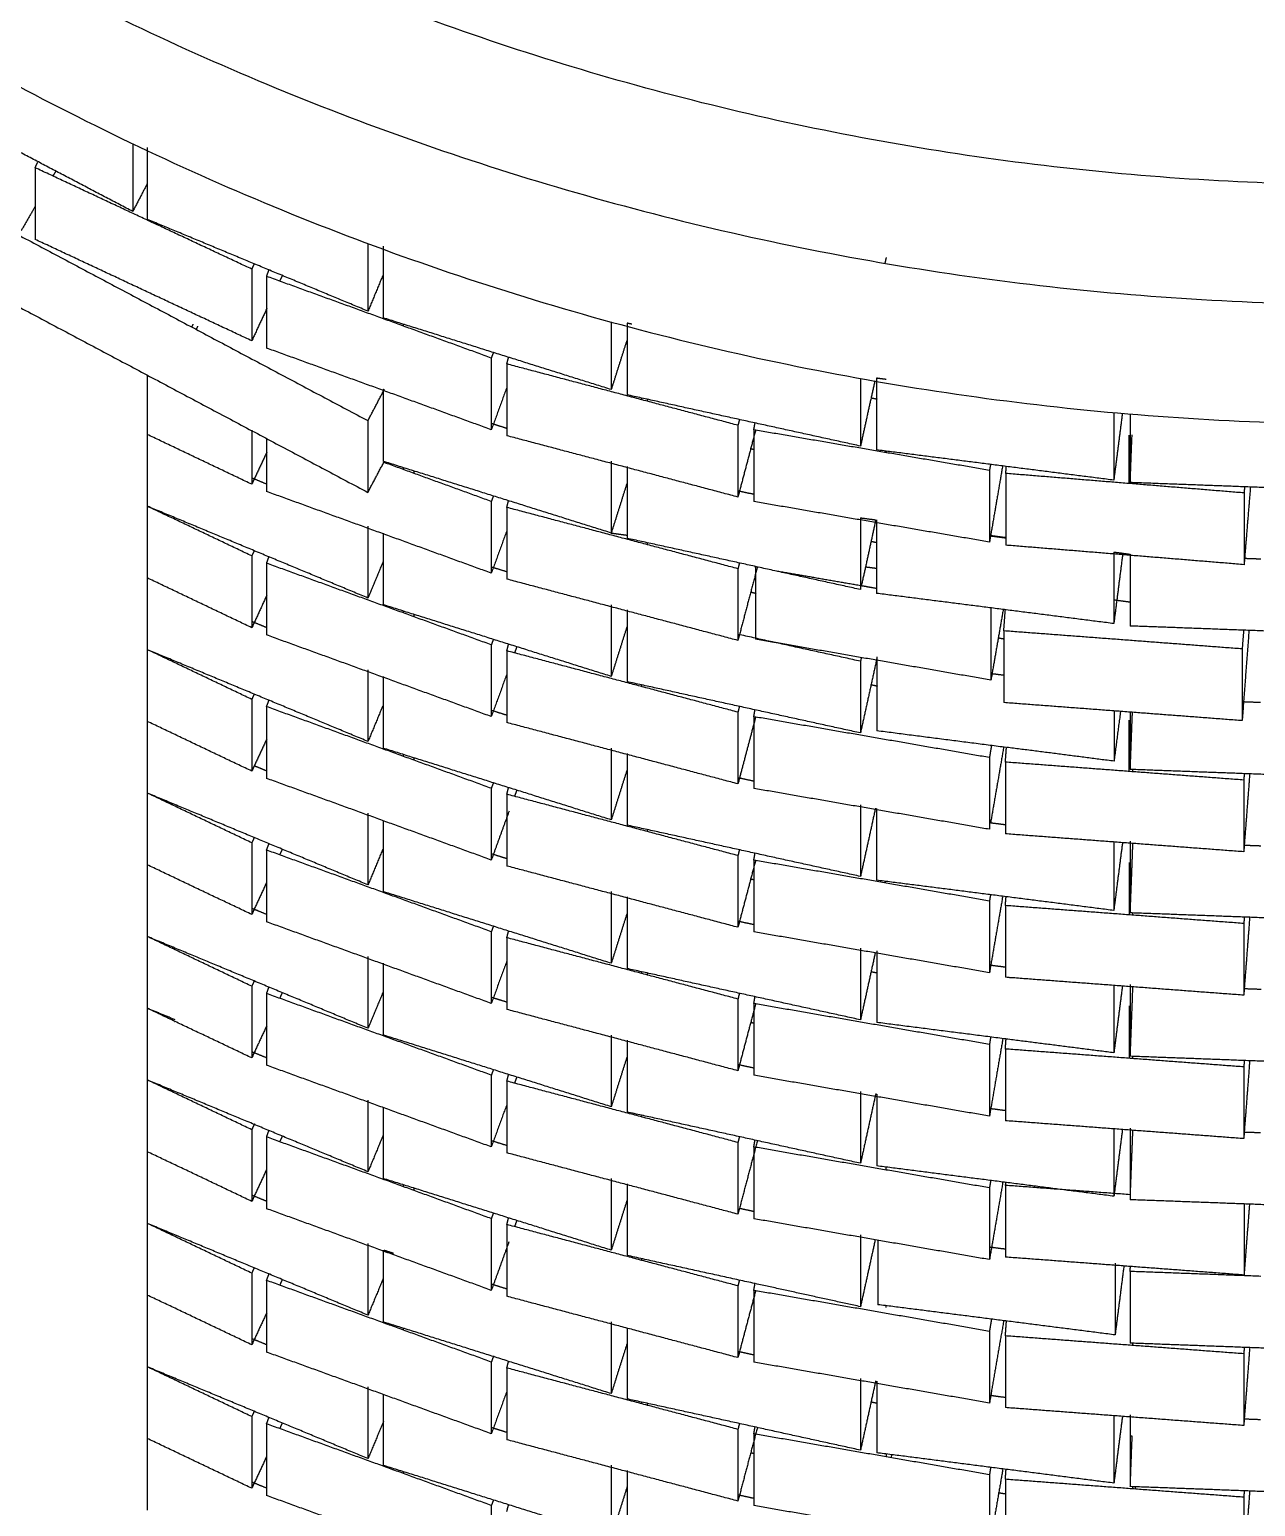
# Model space of a CAD drawing. Header units: centimetres. Extents: x 0 to 19.8, y 0 to 41.5.
# Drawn here: x 13.723 to 14.748, y 12.229 to 13.465 of the extents above; entities that cross this region are included whole.
import ezdxf

# ---------------------------------------------------------------- set-up
doc = ezdxf.new("R2010")
doc.units = ezdxf.units.CM
doc.layers.add('Make2D$Visible$Curves', color=7, linetype='Continuous', true_color=0x000000)

msp = doc.modelspace()

# ---------------------------------------------------------------- linework, layer by layer
at = {"layer": 'Make2D$Visible$Curves', "color": 18, "lineweight": -3, "true_color": 0x000000}
for points, weights, knots in [([(12.4439, 15.6341), (12.4439, 14.6937), (13.0828, 14.0037), (14.7132, 12.2431), (16.4739, 13.8735), (17.243, 14.5858), (17.243, 15.6341)], [0.853867800566, 0.860338983745, 1, 0.707106781187, 1, 0.846767797442, 0.853867800566], [5.741243, 5.741243, 5.741243, 7.538558, 7.538558, 11.307837, 11.307837, 13.279801, 13.279801, 13.279801]), ([(17.143, 15.6341), (17.143, 14.6295), (16.4059, 13.9469), (14.7187, 12.3844), (13.1562, 14.0716), (12.5439, 14.7329), (12.5439, 15.6341)], [0.853867800566, 0.846767797442, 1, 0.707106781187, 1, 0.860338983745, 0.853867800566], [-13.279801, -13.279801, -13.279801, -11.307837, -11.307837, -7.538558, -7.538558, -5.741243, -5.741243, -5.741243]), ([(12.473, 15.1611), (12.5866, 14.4396), (13.0828, 13.9037), (14.7132, 12.1431), (16.4739, 13.7735), (17.243, 14.4858), (17.243, 15.5341)], [0.861673993534, 0.888038673933, 1, 0.707106781187, 1, 0.846767797442, 0.853867800566], [6.097714, 6.097714, 6.097714, 7.538558, 7.538558, 11.307837, 11.307837, 13.279801, 13.279801, 13.279801])]:
    msp.add_rational_spline(points, weights, degree=2, knots=knots, dxfattribs=at)
for points in [[(13.4287, 13.444), (13.7173, 13.2907), (14.0058, 13.1373)], [(13.8091, 13.3123), (13.7205, 13.3588), (13.632, 13.4053)], [(13.4287, 13.384), (13.7173, 13.2307), (14.0058, 13.0773)], [(13.8091, 13.369), (13.8091, 13.3407), (13.8091, 13.3123)], [(13.8213, 13.3657), (13.8213, 13.3357), (13.8213, 13.3057)], [(13.7275, 13.3489), (13.7286, 13.3512), (13.7296, 13.3534)], [(13.9087, 13.2641), (13.8181, 13.3065), (13.7275, 13.3489)], [(13.7275, 13.3489), (13.7275, 13.3189), (13.7275, 13.2889)], [(13.745, 13.3465), (13.7438, 13.3444), (13.7426, 13.3424)], [(13.8213, 13.3356), (13.8152, 13.324), (13.8091, 13.3123)], [(13.7277, 13.3168), (13.7217, 13.3064), (13.7157, 13.2961)], [(14.0059, 13.2289), (13.9136, 13.2673), (13.8213, 13.3057)], [(13.9087, 13.2041), (13.8181, 13.2465), (13.7275, 13.2889)], [(14.0059, 13.2854), (14.0059, 13.2572), (14.0059, 13.2289)], [(14.0186, 13.2833), (14.0186, 13.2533), (14.0186, 13.2233)], [(14.4394, 13.2737), (14.4388, 13.2713), (14.4383, 13.269)], [(13.9107, 13.2685), (13.9097, 13.2663), (13.9087, 13.2641)], [(13.9087, 13.2641), (13.9087, 13.2341), (13.9087, 13.2041)], [(13.9211, 13.258), (13.9222, 13.2608), (13.9232, 13.2636)], [(13.9343, 13.2589), (13.9333, 13.2567), (13.9322, 13.2544)], [(14.0186, 13.2595), (14.0123, 13.2442), (14.0059, 13.2289)], [(14.1091, 13.1897), (14.0151, 13.2239), (13.9211, 13.258)], [(13.9211, 13.258), (13.9211, 13.228), (13.9211, 13.198)], [(13.9214, 13.2313), (13.915, 13.2177), (13.9087, 13.2041)], [(14.2094, 13.1633), (14.114, 13.1933), (14.0186, 13.2233)], [(13.8587, 13.2157), (13.8592, 13.2169), (13.8597, 13.218)], [(13.8624, 13.2136), (13.863, 13.2149), (13.8637, 13.2163)], [(14.0354, 13.2165), (14.0356, 13.2172), (14.0358, 13.2179)], [(14.2094, 13.2199), (14.2094, 13.1916), (14.2094, 13.1633)], [(14.2266, 13.218), (14.2246, 13.2184), (14.2226, 13.2189)], [(14.2226, 13.2189), (14.2226, 13.1889), (14.2226, 13.1589)], [(14.1091, 13.1297), (14.0151, 13.1639), (13.9211, 13.198)], [(14.2223, 13.204), (14.2158, 13.1836), (14.2094, 13.1633)], [(14.1108, 13.1943), (14.1099, 13.192), (14.1091, 13.1897)], [(14.1091, 13.1897), (14.1091, 13.1597), (14.1091, 13.1297)], [(14.1221, 13.1847), (14.1228, 13.1875), (14.1235, 13.1903)], [(14.3154, 13.1334), (14.2187, 13.1591), (14.1221, 13.1847)], [(14.1221, 13.1847), (14.1221, 13.1547), (14.1221, 13.1247)], [(13.8213, 13.1755), (13.8213, 13.1506), (13.8213, 13.1257)], [(14.4179, 13.1726), (14.4179, 13.1443), (14.4179, 13.116)], [(14.4393, 13.1718), (14.4354, 13.1723), (14.4314, 13.1728)], [(14.4314, 13.1728), (14.4314, 13.1428), (14.4314, 13.1128)], [(14.0058, 13.1373), (14.0125, 13.1499), (14.0191, 13.1624)], [(14.0197, 13.163), (14.0192, 13.1632), (14.0186, 13.1633)], [(14.0186, 13.1633), (14.0186, 13.1625), (14.0186, 13.1617)], [(14.0186, 13.1615), (14.0186, 13.1324), (14.0186, 13.1033)], [(14.1221, 13.1653), (14.1156, 13.1475), (14.1091, 13.1297)], [(14.4299, 13.1705), (14.4239, 13.1432), (14.4179, 13.116)], [(14.4179, 13.116), (14.3202, 13.1374), (14.2226, 13.1589)], [(14.2348, 13.1548), (14.235, 13.1555), (14.2351, 13.1562)], [(14.2394, 13.1552), (14.2394, 13.1544), (14.2394, 13.1535)], [(14.4269, 13.1564), (14.4293, 13.1559), (14.4317, 13.1554)], [(14.0058, 13.1373), (14.0058, 13.1073), (14.0058, 13.0773)], [(14.1223, 13.1307), (14.1157, 13.1328), (14.1091, 13.1349)], [(14.3167, 13.1386), (14.3161, 13.136), (14.3154, 13.1334)], [(14.3287, 13.1296), (14.3292, 13.1325), (14.3297, 13.1354)], [(14.6298, 13.144), (14.6298, 13.1158), (14.6298, 13.0875)], [(14.637, 13.1434), (14.6334, 13.1155), (14.6298, 13.0875)], [(14.6436, 13.1429), (14.6436, 13.1142), (14.6436, 13.0855)], [(13.8213, 13.1257), (13.8213, 13.0957), (13.8213, 13.0657)], [(13.9087, 13.0841), (13.865, 13.1049), (13.8213, 13.1257)], [(13.9087, 13.1293), (13.9087, 13.1067), (13.9087, 13.0841)], [(13.9211, 13.1225), (13.9211, 13.1003), (13.9211, 13.078)], [(14.3154, 13.0734), (14.2187, 13.0991), (14.1221, 13.1247)], [(14.3154, 13.1334), (14.3154, 13.1034), (14.3154, 13.0734)], [(14.3302, 13.1294), (14.3228, 13.1014), (14.3154, 13.0734)], [(14.5258, 13.0957), (14.4273, 13.1126), (14.3287, 13.1296)], [(14.3287, 13.1296), (14.3287, 13.0996), (14.3287, 13.0696)], [(14.6425, 13.1252), (14.6425, 13.105), (14.6425, 13.0847)], [(14.6436, 13.0855), (14.6443, 13.1054), (14.6451, 13.1253)], [(13.9213, 13.111), (13.915, 13.0976), (13.9087, 13.0841)], [(14.3265, 13.1139), (14.3276, 13.1136), (14.3287, 13.1133)], [(14.6298, 13.0875), (14.5306, 13.1002), (14.4314, 13.1128)], [(14.4388, 13.1108), (14.4389, 13.1116), (14.439, 13.1123)], [(14.4394, 13.1118), (14.4394, 13.1112), (14.4394, 13.1106)], [(14.0058, 13.0773), (14.0127, 13.0902), (14.0195, 13.1031)], [(14.2094, 13.0433), (14.114, 13.0733), (14.0186, 13.1033)], [(14.1091, 13.0697), (14.0642, 13.086), (14.0193, 13.1023)], [(14.0354, 13.0966), (14.0356, 13.0973), (14.0358, 13.098)], [(14.2094, 13.1033), (14.2094, 13.0733), (14.2094, 13.0433)], [(14.2226, 13.0989), (14.2226, 13.0689), (14.2226, 13.0389)], [(14.5267, 13.1007), (14.5262, 13.0982), (14.5258, 13.0957)], [(14.5368, 13.0994), (14.5313, 13.0675), (14.5258, 13.0357)], [(14.5394, 13.0931), (14.5397, 13.096), (14.5399, 13.099)], [(13.9211, 13.0842), (13.915, 13.0867), (13.9088, 13.0893)], [(14.0443, 13.0949), (14.0443, 13.094), (14.0443, 13.0932)], [(14.5258, 13.0957), (14.5258, 13.0657), (14.5258, 13.0357)], [(14.7388, 13.0768), (14.6391, 13.085), (14.5394, 13.0931)], [(14.5394, 13.0931), (14.5394, 13.0631), (14.5394, 13.0331)], [(14.8434, 13.078), (14.7435, 13.0818), (14.6436, 13.0855)], [(14.6458, 13.0844), (14.6458, 13.0849), (14.6458, 13.0855)], [(14.1091, 13.0097), (14.0151, 13.0439), (13.9211, 13.078)], [(14.1108, 13.0743), (14.1099, 13.072), (14.1091, 13.0697)], [(14.2226, 13.0851), (14.216, 13.0642), (14.2094, 13.0433)], [(14.2224, 13.084), (14.2226, 13.0839), (14.2228, 13.0839)], [(14.3289, 13.0756), (14.3221, 13.077), (14.3154, 13.0785)], [(14.7392, 13.0819), (14.739, 13.0794), (14.7388, 13.0768)], [(14.7441, 13.0817), (14.7414, 13.0493), (14.7388, 13.0168)], [(14.7388, 13.0768), (14.7388, 13.0468), (14.7388, 13.0168)], [(13.8213, 13.0657), (13.8213, 13.0357), (13.8213, 13.0057)], [(13.9087, 13.0241), (13.865, 13.0449), (13.8213, 13.0657)], [(14.0059, 12.9889), (13.9136, 13.0273), (13.8213, 13.0657)], [(14.1091, 13.0697), (14.1091, 13.0397), (14.1091, 13.0097)], [(14.1221, 13.0647), (14.1228, 13.0677), (14.1236, 13.0706)], [(14.3154, 13.0134), (14.2187, 13.0391), (14.1221, 13.0647)], [(14.1221, 13.0647), (14.1221, 13.0347), (14.1221, 13.0047)], [(14.5258, 13.0357), (14.4273, 13.0526), (14.3287, 13.0696)], [(14.0059, 13.0489), (14.0059, 13.0189), (14.0059, 12.9889)], [(14.4179, 13.056), (14.4242, 13.0552), (14.4304, 13.0543)], [(14.4179, 13.056), (14.4179, 13.026), (14.4179, 12.996)], [(14.4307, 13.0543), (14.4247, 13.0268), (14.4187, 12.9994)], [(14.4314, 13.0528), (14.4315, 13.0536), (14.4316, 13.0544)], [(14.4314, 13.0528), (14.4314, 13.0228), (14.4314, 12.9928)], [(14.0186, 13.0433), (14.0186, 13.0133), (14.0186, 12.9833)], [(14.1221, 13.0453), (14.1156, 13.0275), (14.1091, 13.0097)], [(14.2094, 13.0433), (14.216, 13.0424), (14.2226, 13.0415)], [(14.4179, 12.996), (14.3202, 13.0174), (14.2226, 13.0389)], [(14.4268, 13.0364), (14.4291, 13.0359), (14.4314, 13.0354)], [(14.5259, 13.0414), (14.5327, 13.0405), (14.5394, 13.0396)], [(14.5395, 13.039), (14.5328, 13.0399), (14.5261, 13.0407)], [(13.9107, 13.0285), (13.9097, 13.0263), (13.9087, 13.0241)], [(13.9087, 13.0241), (13.9087, 12.9941), (13.9087, 12.9641)], [(13.9211, 13.018), (13.9221, 13.0208), (13.9232, 13.0236)], [(14.2394, 13.0352), (14.2394, 13.0344), (14.2394, 13.0335)], [(14.7388, 13.0168), (14.6391, 13.025), (14.5394, 13.0331)], [(14.6298, 13.0274), (14.6298, 12.9974), (14.6298, 12.9675)], [(14.6373, 13.0264), (14.6336, 12.9969), (14.6298, 12.9675)], [(14.6299, 13.0274), (14.6368, 13.0265), (14.6436, 13.0255)], [(14.6436, 13.0255), (14.6436, 12.9955), (14.6436, 12.9655)], [(14.1091, 12.9497), (14.0151, 12.9839), (13.9211, 13.018)], [(13.9211, 13.018), (13.9211, 12.988), (13.9211, 12.958)], [(14.0186, 13.0195), (14.0123, 13.0042), (14.0059, 12.9889)], [(14.1226, 13.0106), (14.116, 13.0127), (14.1094, 13.0147)], [(14.3166, 13.0183), (14.316, 13.0158), (14.3154, 13.0134)], [(14.3317, 13.015), (14.3235, 12.9842), (14.3154, 12.9534)], [(14.3154, 13.0134), (14.3154, 12.9834), (14.3154, 12.9534)], [(14.33, 13.0145), (14.3301, 13.0149), (14.3301, 13.0153)], [(14.33, 13.0145), (14.33, 12.9845), (14.33, 12.9545)], [(14.4179, 12.9992), (14.3833, 13.0052), (14.3486, 13.0112)], [(14.4222, 13.015), (14.4268, 13.0144), (14.4314, 13.0138)], [(14.7527, 13.0214), (14.7458, 13.0217), (14.7389, 13.0219)], [(13.8213, 13.0057), (13.8213, 12.9757), (13.8213, 12.9457)], [(13.9087, 12.9641), (13.865, 12.9849), (13.8213, 13.0057)], [(14.3154, 12.9534), (14.2187, 12.9791), (14.1221, 13.0047)], [(14.4315, 12.9968), (14.425, 12.998), (14.4186, 12.9991)], [(13.9212, 12.9909), (13.9149, 12.9775), (13.9087, 12.9641)], [(14.3261, 12.994), (14.3284, 12.9934), (14.3306, 12.9928)], [(14.6298, 12.9675), (14.5306, 12.9802), (14.4314, 12.9928)], [(14.6301, 12.9874), (14.6369, 12.9865), (14.6436, 12.9856)], [(14.2094, 12.9233), (14.114, 12.9533), (14.0186, 12.9833)], [(14.0354, 12.9765), (14.0356, 12.9772), (14.0358, 12.9779)], [(14.0443, 12.9753), (14.0443, 12.9743), (14.0443, 12.9734)], [(14.2094, 12.9833), (14.2094, 12.9533), (14.2094, 12.9233)], [(14.2226, 12.9789), (14.2226, 12.9489), (14.2226, 12.9189)], [(14.527, 12.9802), (14.527, 12.9502), (14.527, 12.9202)], [(14.5373, 12.9793), (14.5322, 12.9498), (14.527, 12.9202)], [(14.5378, 12.9614), (14.5384, 12.9702), (14.5391, 12.9791)], [(13.9212, 12.9641), (13.9149, 12.9667), (13.9087, 12.9693)], [(14.2226, 12.9651), (14.216, 12.9442), (14.2094, 12.9233)], [(14.8434, 12.958), (14.7435, 12.9618), (14.6436, 12.9655)], [(14.7384, 12.962), (14.7378, 12.9541), (14.7372, 12.9463)], [(14.7429, 12.9618), (14.74, 12.9241), (14.7372, 12.8863)], [(14.1091, 12.8897), (14.0151, 12.9239), (13.9211, 12.958)], [(14.1108, 12.9543), (14.1099, 12.952), (14.1091, 12.9497)], [(14.1091, 12.9497), (14.1091, 12.9197), (14.1091, 12.8897)], [(14.1221, 12.9447), (14.1228, 12.9477), (14.1236, 12.9506)], [(14.4179, 12.936), (14.3667, 12.9472), (14.3155, 12.9585)], [(14.527, 12.9202), (14.4285, 12.9374), (14.33, 12.9545)], [(14.5332, 12.9556), (14.5355, 12.9552), (14.5378, 12.9548)], [(14.7372, 12.9463), (14.6375, 12.9539), (14.5378, 12.9614)], [(14.5378, 12.9614), (14.5378, 12.9314), (14.5378, 12.9014)], [(13.8213, 12.9457), (13.8213, 12.9157), (13.8213, 12.8857)], [(13.9087, 12.9041), (13.865, 12.9249), (13.8213, 12.9457)], [(14.0059, 12.8689), (13.9136, 12.9073), (13.8213, 12.9457)], [(14.3154, 12.8934), (14.2187, 12.9191), (14.1221, 12.9447)], [(14.1221, 12.9447), (14.1221, 12.9147), (14.1221, 12.8847)], [(14.1304, 12.9482), (14.1295, 12.9457), (14.1286, 12.9433)], [(14.4186, 12.9392), (14.4183, 12.9376), (14.4179, 12.936)], [(14.4317, 12.9378), (14.4318, 12.9387), (14.4319, 12.9397)], [(14.4317, 12.9378), (14.4317, 12.9078), (14.4317, 12.8778)], [(14.7372, 12.9463), (14.7372, 12.9163), (14.7372, 12.8863)], [(14.0059, 12.9289), (14.0059, 12.8989), (14.0059, 12.8689)], [(14.1221, 12.9254), (14.1156, 12.9075), (14.1091, 12.8897)], [(14.4313, 12.9369), (14.4246, 12.9064), (14.4179, 12.876)], [(14.4179, 12.936), (14.4179, 12.906), (14.4179, 12.876)], [(14.5378, 12.9242), (14.5324, 12.9249), (14.527, 12.9256)], [(14.0186, 12.9233), (14.0186, 12.8933), (14.0186, 12.8633)], [(14.4179, 12.876), (14.3202, 12.8974), (14.2226, 12.9189)], [(14.2348, 12.9148), (14.235, 12.9155), (14.2351, 12.9161)], [(14.4269, 12.9164), (14.4294, 12.9159), (14.432, 12.9153)], [(13.9107, 12.9085), (13.9097, 12.9063), (13.9087, 12.9041)], [(13.9087, 12.9041), (13.9087, 12.8741), (13.9087, 12.8441)], [(13.9211, 12.898), (13.9221, 12.9007), (13.9231, 12.9033)], [(14.7372, 12.8863), (14.6375, 12.8939), (14.5378, 12.9014)], [(14.7526, 12.9014), (14.7449, 12.9017), (14.7372, 12.902)], [(14.1091, 12.8297), (14.0151, 12.8639), (13.9211, 12.898)], [(13.9211, 12.898), (13.9211, 12.868), (13.9211, 12.838)], [(14.0186, 12.8995), (14.0123, 12.8842), (14.0059, 12.8689)], [(14.1221, 12.8908), (14.1156, 12.8928), (14.1091, 12.8949)], [(14.3167, 12.8986), (14.316, 12.896), (14.3154, 12.8934)], [(14.3154, 12.8934), (14.3154, 12.8634), (14.3154, 12.8334)], [(14.3287, 12.8896), (14.3292, 12.8925), (14.3297, 12.8954)], [(14.5258, 12.8554), (14.4272, 12.8725), (14.3287, 12.8896)], [(14.3287, 12.8896), (14.3287, 12.8596), (14.3287, 12.8296)], [(14.3302, 12.8894), (14.3295, 12.8868), (14.3289, 12.8842)], [(14.63, 12.8944), (14.63, 12.8734), (14.63, 12.8524)], [(14.6354, 12.894), (14.6327, 12.8732), (14.63, 12.8524)], [(14.6436, 12.8934), (14.6436, 12.8695), (14.6436, 12.8455)], [(14.6436, 12.8455), (14.6445, 12.8694), (14.6454, 12.8933)], [(13.8213, 12.8857), (13.8213, 12.8557), (13.8213, 12.8257)], [(13.9087, 12.8441), (13.865, 12.8649), (13.8213, 12.8857)], [(14.3154, 12.8334), (14.2187, 12.8591), (14.1221, 12.8847)], [(14.3286, 12.8833), (14.322, 12.8583), (14.3154, 12.8334)], [(14.5399, 12.8639), (14.4858, 12.8708), (14.4317, 12.8778)], [(14.6425, 12.8867), (14.6425, 12.8653), (14.6425, 12.8438)], [(13.9212, 12.8708), (13.9149, 12.8575), (13.9087, 12.8441)], [(14.2094, 12.8033), (14.114, 12.8333), (14.0186, 12.8633)], [(14.2094, 12.8633), (14.2094, 12.8333), (14.2094, 12.8033)], [(14.5275, 12.8655), (14.5266, 12.8605), (14.5258, 12.8554)], [(14.5377, 12.8642), (14.5322, 12.8324), (14.5267, 12.8007)], [(14.5391, 12.8516), (14.5396, 12.8578), (14.54, 12.8639)], [(14.63, 12.8524), (14.5852, 12.8582), (14.5404, 12.8639)], [(14.0354, 12.8565), (14.0356, 12.8572), (14.0358, 12.8579)], [(14.0443, 12.8553), (14.0443, 12.8544), (14.0443, 12.8536)], [(14.2226, 12.8589), (14.2226, 12.8289), (14.2226, 12.7989)], [(14.5258, 12.8554), (14.5258, 12.8254), (14.5258, 12.7954)], [(14.7385, 12.8366), (14.6388, 12.8441), (14.5391, 12.8516)], [(14.5391, 12.8516), (14.5391, 12.8216), (14.5391, 12.7916)], [(13.9213, 12.8441), (13.916, 12.8463), (13.9107, 12.8485)], [(14.2226, 12.8451), (14.216, 12.8242), (14.2094, 12.8033)], [(14.2224, 12.844), (14.2225, 12.844), (14.2226, 12.8439)], [(14.3287, 12.8356), (14.3223, 12.837), (14.3158, 12.8384)], [(14.8434, 12.838), (14.7435, 12.8418), (14.6436, 12.8455)], [(14.6458, 12.8437), (14.6458, 12.8444), (14.6458, 12.8452)], [(14.739, 12.8419), (14.7387, 12.8392), (14.7385, 12.8366)], [(14.7435, 12.8418), (14.741, 12.8092), (14.7385, 12.7766)], [(14.1091, 12.7697), (14.0151, 12.8039), (13.9211, 12.838)], [(14.1108, 12.8343), (14.1099, 12.832), (14.1091, 12.8297)], [(14.1091, 12.8297), (14.1091, 12.7997), (14.1091, 12.7697)], [(14.1221, 12.8247), (14.1228, 12.8277), (14.1236, 12.8306)], [(14.1304, 12.8284), (14.1295, 12.8257), (14.1285, 12.823)], [(14.5258, 12.7954), (14.4272, 12.8125), (14.3287, 12.8296)], [(14.7385, 12.8366), (14.7385, 12.8066), (14.7385, 12.7766)], [(13.8213, 12.8257), (13.8213, 12.7957), (13.8213, 12.7657)], [(14.0059, 12.7489), (13.9136, 12.7873), (13.8213, 12.8257)], [(13.9087, 12.7841), (13.865, 12.8049), (13.8213, 12.8257)], [(13.8422, 12.8161), (13.8424, 12.8165), (13.8425, 12.8169)], [(14.3154, 12.7734), (14.2187, 12.7991), (14.1221, 12.8247)], [(14.1221, 12.8247), (14.1221, 12.7947), (14.1221, 12.7647)], [(14.4179, 12.816), (14.4179, 12.786), (14.4179, 12.756)], [(14.0059, 12.8089), (14.0059, 12.7789), (14.0059, 12.7489)], [(14.0186, 12.8026), (14.0186, 12.773), (14.0186, 12.7433)], [(14.124, 12.8107), (14.1165, 12.7902), (14.1091, 12.7697)], [(14.4304, 12.813), (14.4242, 12.7845), (14.4179, 12.756)], [(14.4314, 12.8128), (14.4314, 12.7828), (14.4314, 12.7528)], [(14.4179, 12.756), (14.3202, 12.7774), (14.2226, 12.7989)], [(14.2394, 12.7953), (14.2394, 12.7944), (14.2394, 12.7935)], [(14.5391, 12.7991), (14.5329, 12.7999), (14.5267, 12.8007)], [(14.7385, 12.7766), (14.6388, 12.7841), (14.5391, 12.7916)], [(13.9107, 12.7885), (13.9097, 12.7863), (13.9087, 12.7841)], [(13.9087, 12.7841), (13.9087, 12.7541), (13.9087, 12.7241)], [(13.9211, 12.778), (13.9221, 12.7807), (13.9231, 12.7834)], [(14.1091, 12.7097), (14.0151, 12.7439), (13.9211, 12.778)], [(13.9211, 12.778), (13.9211, 12.748), (13.9211, 12.718)], [(13.9342, 12.7787), (13.9332, 12.7765), (13.9321, 12.7742)], [(14.0186, 12.7795), (14.0123, 12.7642), (14.0059, 12.7489)], [(14.3166, 12.7782), (14.316, 12.7758), (14.3154, 12.7734)], [(14.6298, 12.7848), (14.6298, 12.7561), (14.6298, 12.7275)], [(14.6371, 12.7842), (14.6334, 12.7559), (14.6298, 12.7275)], [(14.6436, 12.7855), (14.6436, 12.7555), (14.6436, 12.7255)], [(14.6436, 12.7255), (14.6447, 12.7546), (14.6458, 12.7836)], [(14.7527, 12.7814), (14.7456, 12.7817), (14.7385, 12.7819)], [(13.8213, 12.7657), (13.8213, 12.7357), (13.8213, 12.7057)], [(13.9087, 12.7241), (13.865, 12.7449), (13.8213, 12.7657)], [(14.1221, 12.7708), (14.1157, 12.7728), (14.1094, 12.7748)], [(14.3154, 12.7134), (14.2187, 12.7391), (14.1221, 12.7647)], [(14.3154, 12.7734), (14.3154, 12.7434), (14.3154, 12.7134)], [(14.3302, 12.7694), (14.3228, 12.7414), (14.3154, 12.7134)], [(14.3287, 12.7696), (14.3292, 12.7725), (14.3297, 12.7754)], [(14.5258, 12.7354), (14.4272, 12.7525), (14.3287, 12.7696)], [(14.3287, 12.7696), (14.3287, 12.7396), (14.3287, 12.7096)], [(14.6426, 12.7676), (14.6426, 12.7457), (14.6426, 12.7238)], [(14.3262, 12.754), (14.3276, 12.7536), (14.3291, 12.7532)], [(14.6298, 12.7275), (14.5306, 12.7402), (14.4314, 12.7528)], [(14.4387, 12.7505), (14.4388, 12.7512), (14.4389, 12.7519)], [(13.9211, 12.7508), (13.9149, 12.7374), (13.9087, 12.7241)], [(14.2094, 12.6833), (14.114, 12.7133), (14.0186, 12.7433)], [(14.2094, 12.7433), (14.2094, 12.7133), (14.2094, 12.6833)], [(14.5267, 12.7407), (14.5262, 12.738), (14.5258, 12.7354)], [(14.5369, 12.7394), (14.5313, 12.7074), (14.5258, 12.6754)], [(13.9211, 12.7242), (13.9149, 12.7267), (13.9087, 12.7293)], [(14.2226, 12.7389), (14.2226, 12.7089), (14.2226, 12.6789)], [(14.5258, 12.7354), (14.5258, 12.7054), (14.5258, 12.6754)], [(14.5391, 12.7316), (14.5394, 12.7354), (14.5397, 12.7391)], [(14.7385, 12.7166), (14.6388, 12.7241), (14.5391, 12.7316)], [(14.5391, 12.7316), (14.5391, 12.7016), (14.5391, 12.6716)], [(14.1091, 12.6497), (14.0151, 12.6839), (13.9211, 12.718)], [(14.2226, 12.7251), (14.216, 12.7042), (14.2094, 12.6833)], [(14.3287, 12.7156), (14.3221, 12.717), (14.3155, 12.7185)], [(14.8434, 12.718), (14.7435, 12.7218), (14.6436, 12.7255)], [(14.6458, 12.7236), (14.6458, 12.7245), (14.6458, 12.7255)], [(14.739, 12.7222), (14.7388, 12.7194), (14.7385, 12.7166)], [(14.7435, 12.7221), (14.741, 12.6893), (14.7385, 12.6566)], [(14.7385, 12.7166), (14.7385, 12.6866), (14.7385, 12.6566)], [(13.8213, 12.7057), (13.8213, 12.6757), (13.8213, 12.6457)], [(14.0059, 12.6289), (13.9136, 12.6673), (13.8213, 12.7057)], [(13.9087, 12.6641), (13.865, 12.6849), (13.8213, 12.7057)], [(14.1108, 12.7143), (14.1099, 12.712), (14.1091, 12.7097)], [(14.1091, 12.7097), (14.1091, 12.6797), (14.1091, 12.6497)], [(14.1221, 12.7047), (14.1228, 12.7075), (14.1235, 12.7103)], [(14.3154, 12.6534), (14.2187, 12.6791), (14.1221, 12.7047)], [(14.1221, 12.7047), (14.1221, 12.6747), (14.1221, 12.6447)], [(14.5258, 12.6754), (14.4272, 12.6925), (14.3287, 12.7096)], [(13.8422, 12.6959), (13.8423, 12.6962), (13.8424, 12.6965)], [(14.4179, 12.696), (14.4179, 12.666), (14.4179, 12.636)], [(14.4302, 12.6919), (14.4241, 12.664), (14.4179, 12.636)], [(14.4315, 12.6938), (14.4315, 12.6638), (14.4315, 12.6338)], [(14.0059, 12.6889), (14.0059, 12.6589), (14.0059, 12.6289)], [(14.0186, 12.6833), (14.0186, 12.6533), (14.0186, 12.6233)], [(14.1222, 12.6857), (14.1156, 12.6677), (14.1091, 12.6497)], [(14.4179, 12.636), (14.3202, 12.6574), (14.2226, 12.6789)], [(14.5393, 12.68), (14.5327, 12.6808), (14.526, 12.6817)], [(13.9107, 12.6685), (13.9097, 12.6663), (13.9087, 12.6641)], [(14.2348, 12.6748), (14.235, 12.6754), (14.2351, 12.6761)], [(14.2394, 12.6752), (14.2394, 12.6745), (14.2394, 12.6739)], [(14.4268, 12.6764), (14.4292, 12.6759), (14.4315, 12.6754)], [(14.7385, 12.6566), (14.6388, 12.6641), (14.5391, 12.6716)], [(14.5429, 12.6713), (14.5429, 12.6712), (14.5429, 12.671)], [(14.6436, 12.6655), (14.6436, 12.6355), (14.6436, 12.6055)], [(13.9087, 12.6641), (13.9087, 12.6341), (13.9087, 12.6041)], [(13.9211, 12.658), (13.9221, 12.6607), (13.9231, 12.6633)], [(14.1091, 12.5897), (14.0151, 12.6239), (13.9211, 12.658)], [(13.9211, 12.658), (13.9211, 12.628), (13.9211, 12.598)], [(13.9342, 12.6587), (13.9331, 12.6564), (13.9321, 12.6541)], [(14.0187, 12.6596), (14.0123, 12.6442), (14.0059, 12.6289)], [(14.1221, 12.6508), (14.1158, 12.6527), (14.1095, 12.6547)], [(14.3166, 12.6582), (14.316, 12.6558), (14.3154, 12.6534)], [(14.3154, 12.6534), (14.3154, 12.6234), (14.3154, 12.5934)], [(14.3287, 12.6496), (14.3292, 12.6525), (14.3297, 12.6555)], [(14.6299, 12.6652), (14.6299, 12.6368), (14.6299, 12.6084)], [(14.637, 12.6645), (14.6335, 12.6365), (14.6299, 12.6084)], [(14.6436, 12.6055), (14.6447, 12.6346), (14.6458, 12.6636)], [(14.7531, 12.6614), (14.7458, 12.6617), (14.7385, 12.6619)], [(13.8213, 12.6457), (13.8213, 12.6157), (13.8213, 12.5857)], [(13.8447, 12.636), (13.833, 12.6408), (13.8213, 12.6457)], [(13.9087, 12.6041), (13.865, 12.6249), (13.8213, 12.6457)], [(14.3154, 12.5934), (14.2187, 12.6191), (14.1221, 12.6447)], [(14.3303, 12.6496), (14.3228, 12.6215), (14.3154, 12.5934)], [(14.5258, 12.6154), (14.4272, 12.6325), (14.3287, 12.6496)], [(14.3287, 12.6496), (14.3287, 12.6196), (14.3287, 12.5896)], [(14.6426, 12.6476), (14.6426, 12.6257), (14.6426, 12.6038)], [(13.8442, 12.6347), (13.8443, 12.6348), (13.8443, 12.635)], [(13.9212, 12.631), (13.9149, 12.6175), (13.9087, 12.6041)], [(14.3266, 12.6339), (14.3277, 12.6336), (14.3287, 12.6333)], [(14.5395, 12.62), (14.4855, 12.6269), (14.4315, 12.6338)], [(14.2094, 12.5633), (14.114, 12.5933), (14.0186, 12.6233)], [(14.2094, 12.6233), (14.2094, 12.5933), (14.2094, 12.5633)], [(14.2226, 12.6189), (14.2226, 12.5889), (14.2226, 12.5589)], [(14.5268, 12.6216), (14.5263, 12.6185), (14.5258, 12.6154)], [(14.537, 12.6203), (14.5314, 12.5878), (14.5258, 12.5554)], [(14.5391, 12.6116), (14.5394, 12.6158), (14.5397, 12.6199)], [(14.6299, 12.6084), (14.5849, 12.6142), (14.5399, 12.6199)], [(13.9211, 12.6042), (13.9149, 12.6067), (13.9087, 12.6093)], [(14.2226, 12.6051), (14.216, 12.5842), (14.2094, 12.5633)], [(14.5258, 12.6154), (14.5258, 12.5854), (14.5258, 12.5554)], [(14.7385, 12.5966), (14.6388, 12.6041), (14.5391, 12.6116)], [(14.5391, 12.6116), (14.5391, 12.5816), (14.5391, 12.5516)], [(14.8434, 12.598), (14.7435, 12.6018), (14.6436, 12.6055)], [(14.6458, 12.6036), (14.6458, 12.6045), (14.6458, 12.6055)], [(14.1091, 12.5297), (14.0151, 12.5639), (13.9211, 12.598)], [(14.1108, 12.5943), (14.1099, 12.592), (14.1091, 12.5897)], [(14.3288, 12.5956), (14.3223, 12.597), (14.3158, 12.5984)], [(14.739, 12.6023), (14.7388, 12.5994), (14.7385, 12.5966)], [(14.7435, 12.6021), (14.741, 12.5693), (14.7385, 12.5366)], [(14.7385, 12.5966), (14.7385, 12.5666), (14.7385, 12.5366)], [(13.8213, 12.5857), (13.8213, 12.5557), (13.8213, 12.5257)], [(14.0059, 12.5089), (13.9136, 12.5473), (13.8213, 12.5857)], [(13.9087, 12.5441), (13.865, 12.5649), (13.8213, 12.5857)], [(14.1091, 12.5897), (14.1091, 12.5597), (14.1091, 12.5297)], [(14.1221, 12.5847), (14.1228, 12.5875), (14.1235, 12.5903)], [(14.3154, 12.5334), (14.2187, 12.5591), (14.1221, 12.5847)], [(14.1221, 12.5847), (14.1221, 12.5547), (14.1221, 12.5247)], [(14.1304, 12.5882), (14.1294, 12.5856), (14.1285, 12.583)], [(14.5258, 12.5554), (14.4272, 12.5725), (14.3287, 12.5896)], [(14.0059, 12.5689), (14.0059, 12.5389), (14.0059, 12.5089)], [(14.4179, 12.576), (14.4179, 12.546), (14.4179, 12.516)], [(14.4307, 12.5743), (14.4243, 12.5451), (14.4179, 12.516)], [(14.4315, 12.5738), (14.4315, 12.5438), (14.4315, 12.5138)], [(14.0186, 12.5626), (14.0186, 12.533), (14.0186, 12.5033)], [(14.1221, 12.5653), (14.1156, 12.5475), (14.1091, 12.5297)], [(14.4179, 12.516), (14.3202, 12.5374), (14.2226, 12.5589)], [(14.2349, 12.555), (14.235, 12.5554), (14.2351, 12.5558)], [(14.5391, 12.56), (14.5325, 12.5609), (14.5259, 12.5617)], [(13.911, 12.5491), (13.9098, 12.5466), (13.9087, 12.5441)], [(13.9087, 12.5441), (13.9087, 12.5141), (13.9087, 12.4841)], [(13.9211, 12.538), (13.9221, 12.5408), (13.9231, 12.5436)], [(14.7385, 12.5366), (14.6388, 12.5441), (14.5391, 12.5516)], [(14.6299, 12.5448), (14.6299, 12.5166), (14.6299, 12.4884)], [(14.637, 12.5442), (14.6335, 12.5163), (14.6299, 12.4884)], [(14.6436, 12.5455), (14.6436, 12.5155), (14.6436, 12.4855)], [(14.6437, 12.4897), (14.6447, 12.5166), (14.6458, 12.5436)], [(14.7526, 12.5414), (14.746, 12.5417), (14.7393, 12.5419)], [(14.1091, 12.4697), (14.0151, 12.5039), (13.9211, 12.538)], [(13.9211, 12.538), (13.9211, 12.508), (13.9211, 12.478)], [(13.9344, 12.539), (13.9333, 12.5367), (13.9322, 12.5344)], [(14.0186, 12.5395), (14.0123, 12.5242), (14.0059, 12.5089)], [(14.1221, 12.5308), (14.1156, 12.5328), (14.1091, 12.5349)], [(14.3166, 12.5382), (14.316, 12.5358), (14.3154, 12.5334)], [(14.3317, 12.5349), (14.3235, 12.5042), (14.3154, 12.4734)], [(14.3154, 12.5334), (14.3154, 12.5034), (14.3154, 12.4734)], [(14.3287, 12.5296), (14.3292, 12.5325), (14.3297, 12.5354)], [(14.5258, 12.4954), (14.4272, 12.5125), (14.3287, 12.5296)], [(14.3287, 12.5296), (14.3287, 12.4996), (14.3287, 12.4696)], [(13.8213, 12.5257), (13.8213, 12.4957), (13.8213, 12.4657)], [(13.9087, 12.4841), (13.865, 12.5049), (13.8213, 12.5257)], [(14.3154, 12.4734), (14.2187, 12.4991), (14.1221, 12.5247)], [(13.9211, 12.5108), (13.9149, 12.4974), (13.9087, 12.4841)], [(14.6299, 12.4884), (14.5307, 12.5011), (14.4315, 12.5138)], [(14.4393, 12.5107), (14.4394, 12.5117), (14.4395, 12.5128)], [(14.2094, 12.4433), (14.114, 12.4733), (14.0186, 12.5033)], [(14.0355, 12.4968), (14.0357, 12.4975), (14.0359, 12.4982)], [(14.0443, 12.4954), (14.0443, 12.4943), (14.0443, 12.4933)], [(14.2094, 12.5033), (14.2094, 12.4733), (14.2094, 12.4433)], [(14.2226, 12.4989), (14.2226, 12.4689), (14.2226, 12.4389)], [(14.5269, 12.5018), (14.5263, 12.4986), (14.5258, 12.4954)], [(14.537, 12.5003), (14.5314, 12.4678), (14.5258, 12.4354)], [(14.5258, 12.4954), (14.5258, 12.4654), (14.5258, 12.4354)], [(14.5393, 12.4975), (14.5394, 12.4987), (14.5395, 12.5)], [(14.6435, 12.4897), (14.5914, 12.4936), (14.5393, 12.4975)], [(14.5393, 12.4975), (14.5393, 12.4675), (14.5393, 12.4375)], [(13.9211, 12.4842), (13.9149, 12.4867), (13.9087, 12.4893)], [(14.2226, 12.4851), (14.216, 12.4642), (14.2094, 12.4433)], [(14.8434, 12.478), (14.7435, 12.4818), (14.6436, 12.4855)], [(14.7433, 12.4818), (14.741, 12.4521), (14.7388, 12.4225)], [(14.7388, 12.4817), (14.7388, 12.4521), (14.7388, 12.4225)], [(14.1091, 12.4097), (14.0151, 12.4439), (13.9211, 12.478)], [(14.1108, 12.4743), (14.1099, 12.472), (14.1091, 12.4697)], [(14.1091, 12.4697), (14.1091, 12.4397), (14.1091, 12.4097)], [(14.1221, 12.4647), (14.1228, 12.4675), (14.1235, 12.4703)], [(14.1304, 12.4682), (14.1295, 12.4658), (14.1287, 12.4635)], [(14.3287, 12.4756), (14.3227, 12.4769), (14.3166, 12.4782)], [(14.5258, 12.4354), (14.4272, 12.4525), (14.3287, 12.4696)], [(13.8213, 12.4657), (13.8213, 12.4357), (13.8213, 12.4057)], [(14.0059, 12.3889), (13.9136, 12.4273), (13.8213, 12.4657)], [(13.9087, 12.4241), (13.865, 12.4449), (13.8213, 12.4657)], [(13.8422, 12.4559), (13.8423, 12.4563), (13.8425, 12.4567)], [(14.3154, 12.4134), (14.2187, 12.4391), (14.1221, 12.4647)], [(14.1221, 12.4647), (14.1221, 12.4347), (14.1221, 12.4047)], [(14.4179, 12.456), (14.4179, 12.426), (14.4179, 12.396)], [(14.0059, 12.4489), (14.0059, 12.4189), (14.0059, 12.3889)], [(14.0186, 12.4433), (14.0186, 12.4133), (14.0186, 12.3833)], [(14.0273, 12.4406), (14.0233, 12.4419), (14.0192, 12.4432)], [(14.1238, 12.4502), (14.1165, 12.43), (14.1091, 12.4097)], [(14.4302, 12.452), (14.4241, 12.424), (14.4179, 12.396)], [(14.4325, 12.4516), (14.4325, 12.4247), (14.4325, 12.3977)], [(14.5395, 12.4441), (14.5326, 12.4449), (14.5258, 12.4458)], [(14.3295, 12.4154), (14.276, 12.4271), (14.2226, 12.4389)], [(14.2348, 12.4348), (14.235, 12.4354), (14.2351, 12.4361)], [(14.7388, 12.4225), (14.6391, 12.43), (14.5393, 12.4375)], [(14.6309, 12.4324), (14.6309, 12.4024), (14.6309, 12.3724)], [(14.6383, 12.4305), (14.6346, 12.4015), (14.6309, 12.3724)], [(13.9108, 12.4288), (13.9097, 12.4264), (13.9087, 12.4241)], [(13.9087, 12.4241), (13.9087, 12.3941), (13.9087, 12.3641)], [(13.9211, 12.418), (13.9221, 12.4207), (13.9231, 12.4233)], [(13.9342, 12.4187), (13.9331, 12.4164), (13.9321, 12.4141)], [(14.0187, 12.4197), (14.0123, 12.4043), (14.0059, 12.3889)], [(14.3166, 12.4182), (14.316, 12.4158), (14.3154, 12.4134)], [(14.6436, 12.4255), (14.6436, 12.4276), (14.6437, 12.4296)], [(14.6436, 12.4255), (14.6436, 12.3955), (14.6436, 12.3655)], [(14.7529, 12.4214), (14.6982, 12.4235), (14.6436, 12.4255)], [(14.1091, 12.3497), (14.0151, 12.3839), (13.9211, 12.418)], [(13.9211, 12.418), (13.9211, 12.388), (13.9211, 12.358)], [(14.1221, 12.4108), (14.1159, 12.4127), (14.1097, 12.4147)], [(14.3154, 12.4134), (14.3154, 12.3834), (14.3154, 12.3534)], [(14.3303, 12.4096), (14.3228, 12.3815), (14.3154, 12.3534)], [(14.3287, 12.4096), (14.3292, 12.4125), (14.3297, 12.4154)], [(14.5258, 12.3754), (14.4272, 12.3925), (14.3287, 12.4096)], [(14.3287, 12.4096), (14.3287, 12.3796), (14.3287, 12.3496)], [(14.4179, 12.396), (14.374, 12.4056), (14.3301, 12.4153)], [(13.8213, 12.4057), (13.8213, 12.3757), (13.8213, 12.3457)], [(13.9087, 12.3641), (13.865, 12.3849), (13.8213, 12.4057)], [(14.3154, 12.3534), (14.2187, 12.3791), (14.1221, 12.4047)], [(14.6309, 12.3724), (14.5317, 12.3851), (14.4325, 12.3977)], [(14.4394, 12.3953), (14.4394, 12.396), (14.4395, 12.3966)], [(13.9212, 12.3909), (13.9149, 12.3775), (13.9087, 12.3641)], [(14.2094, 12.3233), (14.114, 12.3533), (14.0186, 12.3833)], [(14.2094, 12.3833), (14.2094, 12.3533), (14.2094, 12.3233)], [(14.4388, 12.3907), (14.4388, 12.3908), (14.4388, 12.391)], [(14.5275, 12.3856), (14.5266, 12.3805), (14.5258, 12.3754)], [(14.5377, 12.3843), (14.5317, 12.3498), (14.5258, 12.3154)], [(14.5391, 12.3716), (14.5396, 12.3778), (14.54, 12.384)], [(13.9211, 12.3642), (13.9149, 12.3667), (13.9088, 12.3693)], [(14.0354, 12.3765), (14.0356, 12.3772), (14.0358, 12.3779)], [(14.2226, 12.378), (14.2226, 12.3485), (14.2226, 12.3189)], [(14.5258, 12.3754), (14.5258, 12.3454), (14.5258, 12.3154)], [(14.7385, 12.3566), (14.6388, 12.3641), (14.5391, 12.3716)], [(14.5391, 12.3716), (14.5391, 12.3416), (14.5391, 12.3116)], [(14.1091, 12.2897), (14.0151, 12.3239), (13.9211, 12.358)], [(14.2227, 12.3653), (14.216, 12.3443), (14.2094, 12.3233)], [(14.2224, 12.364), (14.2225, 12.364), (14.2226, 12.3639)], [(14.3288, 12.3556), (14.3221, 12.357), (14.3154, 12.3585)], [(14.8434, 12.358), (14.7435, 12.3618), (14.6436, 12.3655)], [(14.6458, 12.3636), (14.6458, 12.3646), (14.6458, 12.3655)], [(14.739, 12.3619), (14.7387, 12.3592), (14.7385, 12.3566)], [(14.7435, 12.3618), (14.741, 12.3292), (14.7385, 12.2966)], [(14.7385, 12.3566), (14.7385, 12.3266), (14.7385, 12.2966)], [(13.8213, 12.3457), (13.8213, 12.3157), (13.8213, 12.2857)], [(14.0059, 12.2689), (13.9136, 12.3073), (13.8213, 12.3457)], [(13.9087, 12.3041), (13.865, 12.3249), (13.8213, 12.3457)], [(14.111, 12.3549), (14.11, 12.3523), (14.1091, 12.3497)], [(14.1091, 12.3497), (14.1091, 12.3197), (14.1091, 12.2897)], [(14.1221, 12.3447), (14.1228, 12.3475), (14.1235, 12.3503)], [(14.3154, 12.2934), (14.2187, 12.3191), (14.1221, 12.3447)], [(14.1221, 12.3447), (14.1221, 12.3147), (14.1221, 12.2847)], [(14.5258, 12.3154), (14.4272, 12.3325), (14.3287, 12.3496)], [(13.8421, 12.3358), (13.8423, 12.3363), (13.8425, 12.3368)], [(14.4179, 12.336), (14.4179, 12.306), (14.4179, 12.276)], [(14.4306, 12.3339), (14.4243, 12.305), (14.4179, 12.276)], [(14.4315, 12.3338), (14.4315, 12.3038), (14.4315, 12.2738)], [(14.0059, 12.3289), (14.0059, 12.2989), (14.0059, 12.2689)], [(14.0186, 12.3226), (14.0186, 12.293), (14.0186, 12.2633)], [(14.1221, 12.3254), (14.1156, 12.3075), (14.1091, 12.2897)], [(14.5392, 12.32), (14.5327, 12.3208), (14.5263, 12.3217)], [(13.911, 12.309), (13.9098, 12.3066), (13.9087, 12.3041)], [(14.4179, 12.276), (14.3202, 12.2974), (14.2226, 12.3189)], [(14.2349, 12.315), (14.235, 12.3156), (14.2351, 12.3161)], [(14.2394, 12.3152), (14.2394, 12.3144), (14.2394, 12.3135)], [(14.4271, 12.3164), (14.4295, 12.3158), (14.432, 12.3153)], [(14.7385, 12.2966), (14.6388, 12.3041), (14.5391, 12.3116)], [(13.9087, 12.3041), (13.9087, 12.2741), (13.9087, 12.2441)], [(13.9211, 12.298), (13.9221, 12.3007), (13.9231, 12.3033)], [(14.1091, 12.2297), (14.0151, 12.2639), (13.9211, 12.298)], [(13.9211, 12.298), (13.9211, 12.268), (13.9211, 12.238)], [(13.9342, 12.2987), (13.9331, 12.2964), (13.9321, 12.2941)], [(14.0189, 12.3), (14.0124, 12.2844), (14.0059, 12.2689)], [(14.1221, 12.2908), (14.1157, 12.2928), (14.1093, 12.2948)], [(14.3166, 12.2982), (14.316, 12.2958), (14.3154, 12.2934)], [(14.3317, 12.2949), (14.3235, 12.2642), (14.3154, 12.2334)], [(14.3287, 12.2896), (14.3292, 12.2925), (14.3297, 12.2954)], [(14.6299, 12.3049), (14.6299, 12.2767), (14.6299, 12.2484)], [(14.637, 12.3037), (14.6334, 12.2761), (14.6299, 12.2484)], [(14.6436, 12.3055), (14.6436, 12.2755), (14.6436, 12.2455)], [(14.7526, 12.3014), (14.7458, 12.3017), (14.739, 12.3019)], [(13.8213, 12.2857), (13.8213, 12.2557), (13.8213, 12.2257)], [(13.9087, 12.2441), (13.865, 12.2649), (13.8213, 12.2857)], [(14.3154, 12.2334), (14.2187, 12.2591), (14.1221, 12.2847)], [(14.3154, 12.2934), (14.3154, 12.2634), (14.3154, 12.2334)], [(14.5258, 12.2554), (14.4272, 12.2725), (14.3287, 12.2896)], [(14.3287, 12.2896), (14.3287, 12.2596), (14.3287, 12.2296)], [(14.6436, 12.288), (14.6444, 12.2879), (14.6452, 12.2878)], [(14.6436, 12.2455), (14.6444, 12.2666), (14.6452, 12.2878)], [(13.9211, 12.2708), (13.9149, 12.2574), (13.9087, 12.2441)], [(14.3264, 12.2739), (14.3276, 12.2736), (14.3287, 12.2733)], [(14.6299, 12.2484), (14.5307, 12.2611), (14.4315, 12.2738)], [(14.4394, 12.2729), (14.4394, 12.2718), (14.4394, 12.2706)], [(14.4438, 12.2696), (14.444, 12.271), (14.4441, 12.2723)], [(14.2094, 12.2033), (14.114, 12.2333), (14.0186, 12.2633)], [(14.0355, 12.2568), (14.0357, 12.2574), (14.0359, 12.258)], [(14.2094, 12.2633), (14.2094, 12.2333), (14.2094, 12.2033)], [(14.2226, 12.2589), (14.2226, 12.2289), (14.2226, 12.1989)], [(14.5268, 12.2616), (14.5263, 12.2585), (14.5258, 12.2554)], [(14.537, 12.2603), (14.5314, 12.2278), (14.5258, 12.1954)], [(14.5391, 12.2516), (14.5394, 12.2558), (14.5397, 12.2599)], [(13.9211, 12.2442), (13.9149, 12.2467), (13.9087, 12.2493)], [(14.2228, 12.2456), (14.2161, 12.2244), (14.2094, 12.2033)], [(14.5258, 12.2554), (14.5258, 12.2254), (14.5258, 12.1954)], [(14.7385, 12.2366), (14.6388, 12.2441), (14.5391, 12.2516)], [(14.5391, 12.2516), (14.5391, 12.2216), (14.5391, 12.1916)], [(14.8434, 12.238), (14.7435, 12.2418), (14.6436, 12.2455)], [(14.6458, 12.2436), (14.6458, 12.2445), (14.6458, 12.2454)], [(14.6477, 12.2454), (14.6477, 12.2444), (14.6477, 12.2434)], [(14.1091, 12.1697), (14.0151, 12.2039), (13.9211, 12.238)], [(14.1109, 12.2345), (14.11, 12.2321), (14.1091, 12.2297)], [(14.3287, 12.2356), (14.3224, 12.237), (14.3162, 12.2383)], [(14.5336, 12.2404), (14.5361, 12.24), (14.5386, 12.2396)], [(14.739, 12.2419), (14.7387, 12.2392), (14.7385, 12.2366)], [(14.7435, 12.2418), (14.741, 12.2092), (14.7385, 12.1766)], [(14.7385, 12.2366), (14.7385, 12.2066), (14.7385, 12.1766)], [(14.1091, 12.2297), (14.1091, 12.1997), (14.1091, 12.1697)], [(14.1221, 12.2247), (14.1228, 12.2275), (14.1235, 12.2303)], [(14.5258, 12.1954), (14.4272, 12.2125), (14.3287, 12.2296)]]:
    msp.add_open_spline(points, degree=2, dxfattribs=at)

doc.saveas('drawing.dxf')
